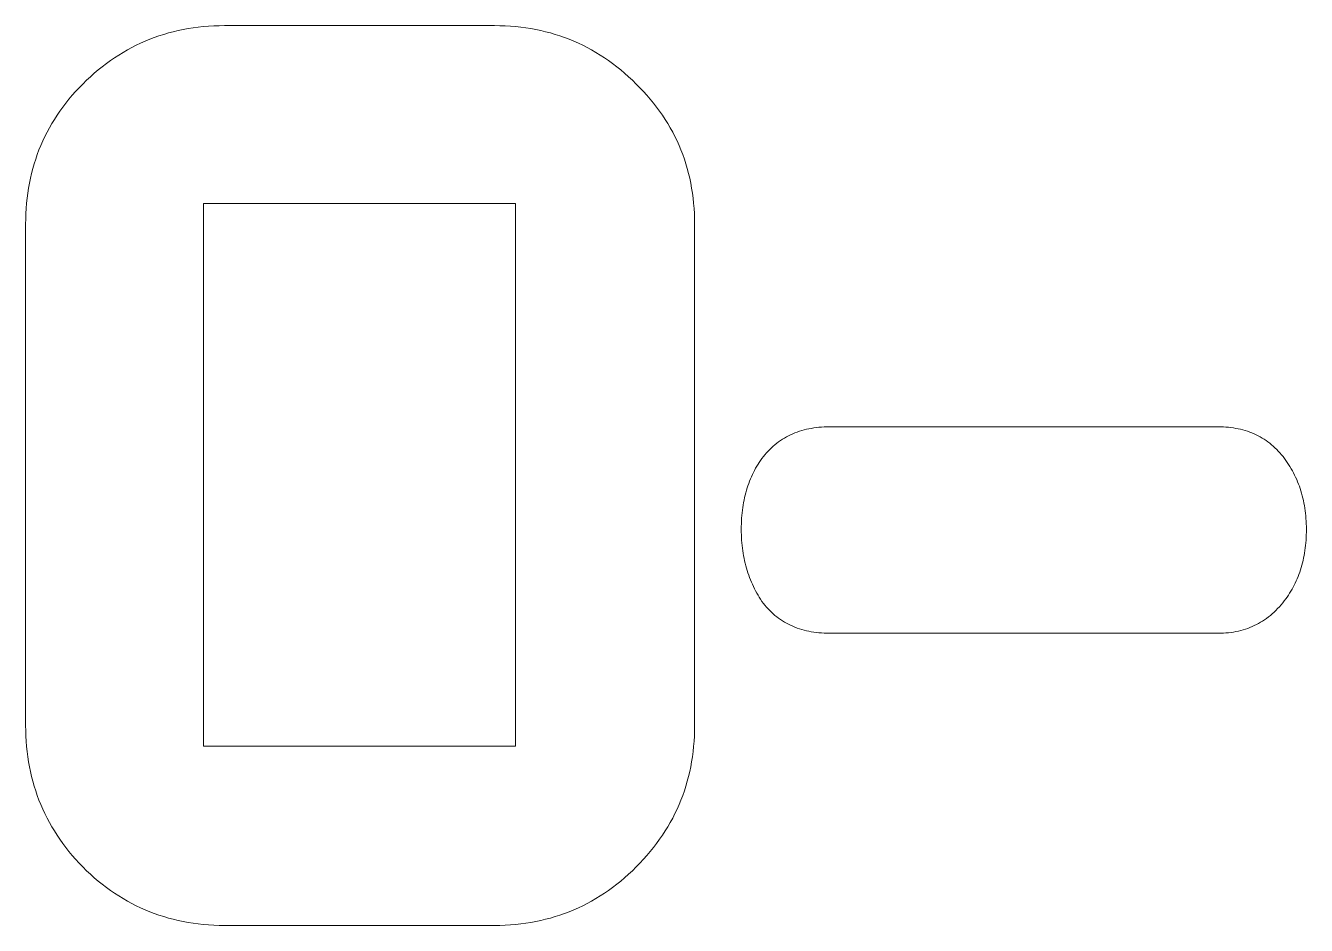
# Model space of a CAD drawing. Header units: millimetres. Extents: x 0 to 1200, y 0 to 900.
# Drawn here: x 285.25 to 320.87, y 389.45 to 414.49 of the extents above; entities that cross this region are included whole.
import ezdxf

# ---------------------------------------------------------------- set-up
doc = ezdxf.new("R2010")
doc.units = ezdxf.units.MM
doc.layers.add('Text', color=5, linetype='CONTINUOUS', lineweight=0, true_color=0x0000ff)

msp = doc.modelspace()

# ---------------------------------------------------------------- linework, layer by layer
at = {"layer": 'Text'}
for p, q in [((288.963, 414.202), (289.094, 414.244)), ((289.094, 414.244), (289.227, 414.283)), ((289.227, 414.283), (289.361, 414.319)), ((289.361, 414.319), (289.497, 414.351)), ((289.497, 414.351), (289.634, 414.38)), ((289.634, 414.38), (289.772, 414.405)), ((289.772, 414.405), (289.912, 414.427)), ((289.912, 414.427), (290.053, 414.446)), ((290.053, 414.446), (290.196, 414.461)), ((290.196, 414.461), (290.34, 414.473)), ((290.34, 414.473), (290.486, 414.481)), ((290.486, 414.481), (290.633, 414.486)), ((290.633, 414.486), (290.781, 414.488)), ((290.781, 414.488), (298.295, 414.488)), ((298.295, 414.488), (298.444, 414.486)), ((298.444, 414.486), (298.591, 414.481)), ((298.591, 414.481), (298.736, 414.473)), ((298.736, 414.473), (298.88, 414.461)), ((298.88, 414.461), (299.023, 414.446)), ((299.023, 414.446), (299.165, 414.427)), ((299.165, 414.427), (299.304, 414.405)), ((299.304, 414.405), (299.443, 414.38)), ((299.443, 414.38), (299.58, 414.351)), ((299.58, 414.351), (299.715, 414.319)), ((299.715, 414.319), (299.85, 414.283)), ((299.85, 414.283), (299.982, 414.244)), ((299.982, 414.244), (300.114, 414.202)), ((288.084, 413.811), (288.205, 413.877)), ((288.205, 413.877), (288.328, 413.94)), ((288.328, 413.94), (288.452, 413.999)), ((288.452, 413.999), (288.578, 414.055)), ((288.578, 414.055), (288.705, 414.107)), ((288.705, 414.107), (288.833, 414.156)), ((288.833, 414.156), (288.963, 414.202)), ((300.114, 414.202), (300.243, 414.156)), ((300.243, 414.156), (300.372, 414.107)), ((300.372, 414.107), (300.499, 414.055)), ((300.499, 414.055), (300.625, 413.999)), ((300.625, 413.999), (300.749, 413.94)), ((300.749, 413.94), (300.871, 413.877)), ((300.871, 413.877), (300.993, 413.811)), ((287.499, 413.431), (287.613, 413.514)), ((287.613, 413.514), (287.729, 413.593)), ((287.729, 413.593), (287.846, 413.669)), ((287.846, 413.669), (287.964, 413.742)), ((287.964, 413.742), (288.084, 413.811)), ((300.993, 413.811), (301.113, 413.742)), ((301.113, 413.742), (301.231, 413.669)), ((301.231, 413.669), (301.348, 413.593)), ((301.348, 413.593), (301.464, 413.514)), ((301.464, 413.514), (301.578, 413.431)), ((287.056, 413.065), (287.165, 413.162)), ((287.165, 413.162), (287.275, 413.255)), ((287.275, 413.255), (287.386, 413.344)), ((287.386, 413.344), (287.499, 413.431)), ((301.578, 413.431), (301.691, 413.344)), ((301.691, 413.344), (301.802, 413.255)), ((301.802, 413.255), (301.912, 413.162)), ((301.912, 413.162), (302.02, 413.065)), ((286.743, 412.759), (286.844, 412.862)), ((286.844, 412.862), (286.949, 412.966)), ((286.949, 412.966), (287.056, 413.065)), ((302.02, 413.065), (302.127, 412.966)), ((302.127, 412.966), (302.233, 412.862)), ((302.233, 412.862), (302.336, 412.759)), ((286.372, 412.331), (286.46, 412.44)), ((286.46, 412.44), (286.551, 412.548)), ((286.551, 412.548), (286.645, 412.654)), ((286.645, 412.654), (286.743, 412.759)), ((302.336, 412.759), (302.436, 412.654)), ((302.436, 412.654), (302.532, 412.548)), ((302.532, 412.548), (302.625, 412.44)), ((302.625, 412.44), (302.715, 412.331)), ((286.129, 411.994), (286.207, 412.108)), ((286.207, 412.108), (286.288, 412.22)), ((286.288, 412.22), (286.372, 412.331)), ((302.715, 412.331), (302.801, 412.22)), ((302.801, 412.22), (302.884, 412.108)), ((302.884, 412.108), (302.964, 411.994)), ((285.916, 411.643), (285.984, 411.762)), ((285.984, 411.762), (286.055, 411.879)), ((286.055, 411.879), (286.129, 411.994)), ((302.964, 411.994), (303.04, 411.879)), ((303.04, 411.879), (303.112, 411.762)), ((303.112, 411.762), (303.182, 411.643)), ((285.732, 411.279), (285.79, 411.402)), ((285.79, 411.402), (285.851, 411.524)), ((285.851, 411.524), (285.916, 411.643)), ((303.182, 411.643), (303.248, 411.524)), ((303.248, 411.524), (303.31, 411.402)), ((303.31, 411.402), (303.37, 411.279)), ((285.579, 410.902), (285.626, 411.029)), ((285.626, 411.029), (285.678, 411.155)), ((285.678, 411.155), (285.732, 411.279)), ((303.37, 411.279), (303.425, 411.155)), ((303.425, 411.155), (303.478, 411.029)), ((303.478, 411.029), (303.527, 410.902)), ((285.493, 410.643), (285.534, 410.773)), ((285.534, 410.773), (285.579, 410.902)), ((303.527, 410.902), (303.573, 410.773)), ((303.573, 410.773), (303.615, 410.643)), ((285.388, 410.242), (285.42, 410.377)), ((285.42, 410.377), (285.454, 410.511)), ((285.454, 410.511), (285.493, 410.643)), ((303.615, 410.643), (303.654, 410.511)), ((303.654, 410.511), (303.689, 410.377)), ((303.689, 410.377), (303.721, 410.242)), ((285.314, 409.829), (285.335, 409.968)), ((285.335, 409.968), (285.36, 410.106)), ((285.36, 410.106), (285.388, 410.242)), ((303.721, 410.242), (303.75, 410.106)), ((303.75, 410.106), (303.776, 409.968)), ((303.776, 409.968), (303.798, 409.829)), ((285.281, 409.546), (285.296, 409.688)), ((285.296, 409.688), (285.314, 409.829)), ((303.798, 409.829), (303.816, 409.688)), ((303.816, 409.688), (303.831, 409.546)), ((285.256, 409.109), (285.261, 409.256)), ((285.261, 409.256), (285.269, 409.402)), ((285.269, 409.402), (285.281, 409.546)), ((298.873, 409.539), (290.203, 409.539)), ((290.203, 409.539), (290.203, 394.439)), ((298.873, 394.439), (298.873, 409.539)), ((303.831, 409.546), (303.843, 409.402)), ((303.843, 409.402), (303.852, 409.256)), ((303.852, 409.256), (303.857, 409.109)), ((285.254, 408.961), (285.256, 409.109)), ((285.254, 395.017), (285.254, 408.961)), ((303.857, 409.109), (303.858, 408.961)), ((303.858, 408.961), (303.858, 395.017)), ((306.646, 403.156), (306.708, 403.179)), ((306.708, 403.179), (306.771, 403.201)), ((306.771, 403.201), (306.835, 403.221)), ((306.835, 403.221), (306.9, 403.239)), ((306.9, 403.239), (306.966, 403.256)), ((306.966, 403.256), (307.033, 403.27)), ((307.033, 403.27), (307.102, 403.283)), ((307.102, 403.283), (307.171, 403.294)), ((307.171, 403.294), (307.242, 403.304)), ((307.242, 403.304), (307.314, 403.312)), ((307.314, 403.312), (307.387, 403.318)), ((307.387, 403.318), (307.461, 403.322)), ((307.461, 403.322), (307.536, 403.325)), ((307.536, 403.325), (307.613, 403.326)), ((307.613, 403.326), (318.414, 403.326)), ((318.414, 403.326), (318.488, 403.325)), ((318.488, 403.325), (318.561, 403.322)), ((318.561, 403.322), (318.633, 403.318)), ((318.633, 403.318), (318.704, 403.312)), ((318.704, 403.312), (318.773, 403.304)), ((318.773, 403.304), (318.842, 403.294)), ((318.842, 403.294), (318.91, 403.283)), ((318.91, 403.283), (318.977, 403.27)), ((318.977, 403.27), (319.042, 403.256)), ((319.042, 403.256), (319.107, 403.239)), ((319.107, 403.239), (319.17, 403.221)), ((319.17, 403.221), (319.233, 403.201)), ((319.233, 403.201), (319.294, 403.179)), ((319.294, 403.179), (319.355, 403.156)), ((306.042, 402.785), (306.091, 402.828)), ((306.091, 402.828), (306.142, 402.868)), ((306.142, 402.868), (306.193, 402.907)), ((306.193, 402.907), (306.246, 402.944)), ((306.246, 402.944), (306.3, 402.98)), ((306.3, 402.98), (306.355, 403.013)), ((306.355, 403.013), (306.411, 403.045)), ((306.411, 403.045), (306.468, 403.076)), ((306.468, 403.076), (306.526, 403.104)), ((306.526, 403.104), (306.586, 403.131)), ((306.586, 403.131), (306.646, 403.156)), ((319.355, 403.156), (319.414, 403.131)), ((319.414, 403.131), (319.472, 403.104)), ((319.472, 403.104), (319.53, 403.076)), ((319.53, 403.076), (319.586, 403.045)), ((319.586, 403.045), (319.641, 403.013)), ((319.641, 403.013), (319.695, 402.98)), ((319.695, 402.98), (319.748, 402.944)), ((319.748, 402.944), (319.8, 402.907)), ((319.8, 402.907), (319.851, 402.868)), ((319.851, 402.868), (319.901, 402.828)), ((319.901, 402.828), (319.949, 402.785)), ((305.731, 402.443), (305.77, 402.495)), ((305.77, 402.495), (305.813, 402.547)), ((305.813, 402.547), (305.856, 402.598)), ((305.856, 402.598), (305.901, 402.648)), ((305.901, 402.648), (305.947, 402.695)), ((305.947, 402.695), (305.994, 402.741)), ((305.994, 402.741), (306.042, 402.785)), ((319.949, 402.785), (319.997, 402.741)), ((319.997, 402.741), (320.044, 402.695)), ((320.044, 402.695), (320.089, 402.648)), ((320.089, 402.648), (320.134, 402.598)), ((320.134, 402.598), (320.178, 402.547)), ((320.178, 402.547), (320.22, 402.495)), ((320.22, 402.495), (320.261, 402.441)), ((305.494, 402.056), (305.524, 402.114)), ((305.524, 402.114), (305.555, 402.171)), ((305.555, 402.171), (305.588, 402.227)), ((305.588, 402.227), (305.622, 402.282)), ((305.622, 402.282), (305.657, 402.337)), ((305.657, 402.337), (305.694, 402.39)), ((305.694, 402.39), (305.731, 402.443)), ((320.261, 402.441), (320.301, 402.386)), ((320.301, 402.386), (320.34, 402.33)), ((320.34, 402.33), (320.377, 402.274)), ((320.377, 402.274), (320.413, 402.217)), ((320.413, 402.217), (320.447, 402.16)), ((320.447, 402.16), (320.48, 402.101)), ((305.341, 401.688), (305.363, 401.752)), ((305.363, 401.752), (305.387, 401.814)), ((305.387, 401.814), (305.412, 401.876)), ((305.412, 401.876), (305.438, 401.937)), ((305.438, 401.937), (305.465, 401.997)), ((305.465, 401.997), (305.494, 402.056)), ((320.48, 402.101), (320.512, 402.042)), ((320.512, 402.042), (320.543, 401.982)), ((320.543, 401.982), (320.572, 401.921)), ((320.572, 401.921), (320.6, 401.86)), ((320.6, 401.86), (320.626, 401.797)), ((320.626, 401.797), (320.651, 401.734)), ((305.248, 401.358), (305.264, 401.426)), ((305.264, 401.426), (305.281, 401.493)), ((305.281, 401.493), (305.3, 401.559)), ((305.3, 401.559), (305.32, 401.624)), ((305.32, 401.624), (305.341, 401.688)), ((320.651, 401.734), (320.675, 401.671)), ((320.675, 401.671), (320.697, 401.606)), ((320.697, 401.606), (320.718, 401.541)), ((320.718, 401.541), (320.738, 401.475)), ((320.738, 401.475), (320.756, 401.408)), ((320.756, 401.408), (320.773, 401.341)), ((305.187, 401.004), (305.197, 401.077)), ((305.197, 401.077), (305.208, 401.148)), ((305.208, 401.148), (305.22, 401.219)), ((305.22, 401.219), (305.233, 401.289)), ((305.233, 401.289), (305.248, 401.358)), ((320.773, 401.341), (320.788, 401.272)), ((320.788, 401.272), (320.803, 401.203)), ((320.803, 401.203), (320.815, 401.133)), ((320.815, 401.133), (320.827, 401.063)), ((320.827, 401.063), (320.837, 400.992)), ((305.159, 400.628), (305.162, 400.705)), ((305.162, 400.705), (305.166, 400.781)), ((305.166, 400.781), (305.172, 400.857)), ((305.172, 400.857), (305.179, 400.931)), ((305.179, 400.931), (305.187, 401.004)), ((320.837, 400.992), (320.846, 400.92)), ((320.846, 400.92), (320.853, 400.847)), ((320.853, 400.847), (320.859, 400.773)), ((320.859, 400.773), (320.864, 400.699)), ((320.864, 400.699), (320.868, 400.624)), ((305.156, 400.472), (305.157, 400.551)), ((305.157, 400.395), (305.156, 400.472)), ((305.157, 400.551), (305.159, 400.628)), ((305.159, 400.319), (305.157, 400.395)), ((320.868, 400.624), (320.87, 400.548)), ((320.87, 400.395), (320.868, 400.32)), ((320.87, 400.548), (320.87, 400.472)), ((320.87, 400.472), (320.87, 400.395)), ((305.162, 400.244), (305.159, 400.319)), ((305.166, 400.169), (305.162, 400.244)), ((305.172, 400.096), (305.166, 400.169)), ((305.179, 400.022), (305.172, 400.096)), ((305.187, 399.95), (305.179, 400.022)), ((320.847, 400.025), (320.839, 399.954)), ((320.854, 400.098), (320.847, 400.025)), ((320.86, 400.171), (320.854, 400.098)), ((320.864, 400.245), (320.86, 400.171)), ((320.868, 400.32), (320.864, 400.245)), ((305.197, 399.878), (305.187, 399.95)), ((305.208, 399.807), (305.197, 399.878)), ((305.22, 399.736), (305.208, 399.807)), ((305.233, 399.667), (305.22, 399.736)), ((305.248, 399.598), (305.233, 399.667)), ((320.793, 399.676), (320.778, 399.608)), ((320.806, 399.744), (320.793, 399.676)), ((320.818, 399.813), (320.806, 399.744)), ((320.829, 399.883), (320.818, 399.813)), ((320.839, 399.954), (320.829, 399.883)), ((305.264, 399.529), (305.248, 399.598)), ((305.281, 399.461), (305.264, 399.529)), ((305.3, 399.394), (305.281, 399.461)), ((305.32, 399.328), (305.3, 399.394)), ((305.341, 399.262), (305.32, 399.328)), ((305.363, 399.197), (305.341, 399.262)), ((320.686, 399.284), (320.663, 399.221)), ((320.707, 399.347), (320.686, 399.284)), ((320.726, 399.411), (320.707, 399.347)), ((320.745, 399.476), (320.726, 399.411)), ((320.762, 399.542), (320.745, 399.476)), ((320.778, 399.608), (320.762, 399.542)), ((305.387, 399.133), (305.363, 399.197)), ((305.412, 399.069), (305.387, 399.133)), ((305.438, 399.006), (305.412, 399.069)), ((305.465, 398.943), (305.438, 399.006)), ((305.494, 398.882), (305.465, 398.943)), ((320.532, 398.922), (320.502, 398.864)), ((320.561, 398.98), (320.532, 398.922)), ((320.588, 399.039), (320.561, 398.98)), ((320.615, 399.099), (320.588, 399.039)), ((320.64, 399.16), (320.615, 399.099)), ((320.663, 399.221), (320.64, 399.16)), ((305.524, 398.821), (305.494, 398.882)), ((305.555, 398.76), (305.524, 398.821)), ((305.588, 398.701), (305.555, 398.76)), ((305.622, 398.642), (305.588, 398.701)), ((305.657, 398.583), (305.622, 398.642)), ((305.694, 398.526), (305.657, 398.583)), ((320.333, 398.589), (320.295, 398.537)), ((320.369, 398.642), (320.333, 398.589)), ((320.404, 398.697), (320.369, 398.642)), ((320.438, 398.752), (320.404, 398.697)), ((320.471, 398.807), (320.438, 398.752)), ((320.502, 398.864), (320.471, 398.807)), ((305.731, 398.469), (305.694, 398.526)), ((305.77, 398.413), (305.731, 398.469)), ((305.813, 398.36), (305.77, 398.413)), ((305.856, 398.309), (305.813, 398.36)), ((305.901, 398.26), (305.856, 398.309)), ((305.947, 398.212), (305.901, 398.26)), ((305.994, 398.166), (305.947, 398.212)), ((320.022, 398.217), (319.973, 398.169)), ((320.071, 398.267), (320.022, 398.217)), ((320.119, 398.319), (320.071, 398.267)), ((320.166, 398.372), (320.119, 398.319)), ((320.211, 398.428), (320.166, 398.372)), ((320.256, 398.485), (320.211, 398.428)), ((320.295, 398.537), (320.256, 398.485)), ((306.042, 398.122), (305.994, 398.166)), ((306.091, 398.08), (306.042, 398.122)), ((306.142, 398.039), (306.091, 398.08)), ((306.193, 398), (306.142, 398.039)), ((306.246, 397.963), (306.193, 398)), ((306.3, 397.928), (306.246, 397.963)), ((306.355, 397.894), (306.3, 397.928)), ((306.411, 397.862), (306.355, 397.894)), ((306.468, 397.832), (306.411, 397.862)), ((306.526, 397.803), (306.468, 397.832)), ((319.54, 397.853), (319.482, 397.822)), ((319.598, 397.886), (319.54, 397.853)), ((319.654, 397.921), (319.598, 397.886)), ((319.71, 397.958), (319.654, 397.921)), ((319.764, 397.996), (319.71, 397.958)), ((319.818, 398.037), (319.764, 397.996)), ((319.871, 398.079), (319.818, 398.037)), ((319.922, 398.123), (319.871, 398.079)), ((319.973, 398.169), (319.922, 398.123)), ((306.586, 397.776), (306.526, 397.803)), ((306.646, 397.751), (306.586, 397.776)), ((306.708, 397.728), (306.646, 397.751)), ((306.771, 397.706), (306.708, 397.728)), ((306.835, 397.686), (306.771, 397.706)), ((306.9, 397.668), (306.835, 397.686)), ((306.966, 397.652), (306.9, 397.668)), ((307.033, 397.637), (306.966, 397.652)), ((307.102, 397.624), (307.033, 397.637)), ((307.171, 397.613), (307.102, 397.624)), ((307.242, 397.603), (307.171, 397.613)), ((307.314, 397.596), (307.242, 397.603)), ((307.387, 397.59), (307.314, 397.596)), ((307.461, 397.585), (307.387, 397.59)), ((307.536, 397.583), (307.461, 397.585)), ((307.613, 397.582), (307.536, 397.583)), ((318.414, 397.582), (307.613, 397.582)), ((318.488, 397.583), (318.414, 397.582)), ((318.561, 397.586), (318.488, 397.583)), ((318.633, 397.59), (318.561, 397.586)), ((318.704, 397.597), (318.633, 397.59)), ((318.774, 397.605), (318.704, 397.597)), ((318.844, 397.616), (318.774, 397.605)), ((318.912, 397.628), (318.844, 397.616)), ((318.979, 397.642), (318.912, 397.628)), ((319.045, 397.658), (318.979, 397.642)), ((319.111, 397.676), (319.045, 397.658)), ((319.175, 397.695), (319.111, 397.676)), ((319.238, 397.717), (319.175, 397.695)), ((319.301, 397.741), (319.238, 397.717)), ((319.362, 397.766), (319.301, 397.741)), ((319.422, 397.793), (319.362, 397.766)), ((319.482, 397.822), (319.422, 397.793)), ((285.256, 394.868), (285.254, 395.017)), ((303.858, 395.017), (303.857, 394.868)), ((285.261, 394.721), (285.256, 394.868)), ((285.269, 394.576), (285.261, 394.721)), ((303.852, 394.721), (303.843, 394.576)), ((303.857, 394.868), (303.852, 394.721)), ((285.281, 394.432), (285.269, 394.576)), ((285.296, 394.289), (285.281, 394.432)), ((285.314, 394.148), (285.296, 394.289)), ((290.203, 394.439), (298.873, 394.439)), ((303.816, 394.289), (303.798, 394.148)), ((303.831, 394.432), (303.816, 394.289)), ((303.843, 394.576), (303.831, 394.432)), ((285.335, 394.008), (285.314, 394.148)), ((285.36, 393.869), (285.335, 394.008)), ((303.776, 394.008), (303.75, 393.869)), ((303.798, 394.148), (303.776, 394.008)), ((285.388, 393.732), (285.36, 393.869)), ((285.42, 393.597), (285.388, 393.732)), ((285.454, 393.463), (285.42, 393.597)), ((303.689, 393.597), (303.654, 393.463)), ((303.721, 393.732), (303.689, 393.597)), ((303.75, 393.869), (303.721, 393.732)), ((285.493, 393.33), (285.454, 393.463)), ((285.534, 393.199), (285.493, 393.33)), ((303.615, 393.33), (303.573, 393.199)), ((303.654, 393.463), (303.615, 393.33)), ((285.579, 393.069), (285.534, 393.199)), ((285.626, 392.94), (285.579, 393.069)), ((285.678, 392.813), (285.626, 392.94)), ((303.478, 392.94), (303.425, 392.813)), ((303.527, 393.069), (303.478, 392.94)), ((303.573, 393.199), (303.527, 393.069)), ((285.732, 392.688), (285.678, 392.813)), ((285.79, 392.563), (285.732, 392.688)), ((285.851, 392.441), (285.79, 392.563)), ((303.31, 392.563), (303.248, 392.441)), ((303.37, 392.688), (303.31, 392.563)), ((303.425, 392.813), (303.37, 392.688)), ((285.916, 392.319), (285.851, 392.441)), ((285.984, 392.2), (285.916, 392.319)), ((286.055, 392.081), (285.984, 392.2)), ((303.112, 392.2), (303.04, 392.081)), ((303.182, 392.319), (303.112, 392.2)), ((303.248, 392.441), (303.182, 392.319)), ((286.129, 391.964), (286.055, 392.081)), ((286.207, 391.849), (286.129, 391.964)), ((286.288, 391.734), (286.207, 391.849)), ((302.884, 391.849), (302.801, 391.734)), ((302.964, 391.964), (302.884, 391.849)), ((303.04, 392.081), (302.964, 391.964)), ((286.372, 391.622), (286.288, 391.734)), ((286.46, 391.51), (286.372, 391.622)), ((286.551, 391.4), (286.46, 391.51)), ((302.625, 391.51), (302.532, 391.4)), ((302.715, 391.622), (302.625, 391.51)), ((302.801, 391.734), (302.715, 391.622)), ((286.645, 391.292), (286.551, 391.4)), ((286.743, 391.185), (286.645, 391.292)), ((286.844, 391.079), (286.743, 391.185)), ((286.949, 390.976), (286.844, 391.079)), ((302.233, 391.079), (302.127, 390.976)), ((302.336, 391.185), (302.233, 391.079)), ((302.436, 391.292), (302.336, 391.185)), ((302.532, 391.4), (302.436, 391.292)), ((287.056, 390.876), (286.949, 390.976)), ((287.165, 390.78), (287.056, 390.876)), ((287.275, 390.687), (287.165, 390.78)), ((301.912, 390.78), (301.802, 390.687)), ((302.02, 390.876), (301.912, 390.78)), ((302.127, 390.976), (302.02, 390.876)), ((287.386, 390.597), (287.275, 390.687)), ((287.499, 390.511), (287.386, 390.597)), ((287.613, 390.428), (287.499, 390.511)), ((287.729, 390.349), (287.613, 390.428)), ((301.464, 390.428), (301.348, 390.349)), ((301.578, 390.511), (301.464, 390.428)), ((301.691, 390.597), (301.578, 390.511)), ((301.802, 390.687), (301.691, 390.597)), ((287.846, 390.272), (287.729, 390.349)), ((287.964, 390.2), (287.846, 390.272)), ((288.084, 390.13), (287.964, 390.2)), ((288.205, 390.064), (288.084, 390.13)), ((288.328, 390.002), (288.205, 390.064)), ((288.452, 389.943), (288.328, 390.002)), ((300.749, 390.002), (300.625, 389.943)), ((300.871, 390.064), (300.749, 390.002)), ((300.993, 390.13), (300.871, 390.064)), ((301.113, 390.2), (300.993, 390.13)), ((301.231, 390.272), (301.113, 390.2)), ((301.348, 390.349), (301.231, 390.272)), ((288.578, 389.887), (288.452, 389.943)), ((288.705, 389.834), (288.578, 389.887)), ((288.833, 389.785), (288.705, 389.834)), ((288.963, 389.74), (288.833, 389.785)), ((289.094, 389.697), (288.963, 389.74)), ((289.227, 389.658), (289.094, 389.697)), ((289.361, 389.623), (289.227, 389.658)), ((299.85, 389.658), (299.715, 389.623)), ((299.982, 389.697), (299.85, 389.658)), ((300.114, 389.74), (299.982, 389.697)), ((300.243, 389.785), (300.114, 389.74)), ((300.372, 389.834), (300.243, 389.785)), ((300.499, 389.887), (300.372, 389.834)), ((300.625, 389.943), (300.499, 389.887)), ((289.497, 389.591), (289.361, 389.623)), ((289.634, 389.562), (289.497, 389.591)), ((289.772, 389.537), (289.634, 389.562)), ((289.912, 389.515), (289.772, 389.537)), ((290.053, 389.496), (289.912, 389.515)), ((290.196, 389.481), (290.053, 389.496)), ((290.34, 389.469), (290.196, 389.481)), ((290.486, 389.461), (290.34, 389.469)), ((290.633, 389.455), (290.486, 389.461)), ((290.781, 389.454), (290.633, 389.455)), ((298.295, 389.454), (290.781, 389.454)), ((298.444, 389.455), (298.295, 389.454)), ((298.591, 389.461), (298.444, 389.455)), ((298.736, 389.469), (298.591, 389.461)), ((298.88, 389.481), (298.736, 389.469)), ((299.023, 389.496), (298.88, 389.481)), ((299.165, 389.515), (299.023, 389.496)), ((299.304, 389.537), (299.165, 389.515)), ((299.443, 389.562), (299.304, 389.537)), ((299.58, 389.591), (299.443, 389.562)), ((299.715, 389.623), (299.58, 389.591))]:
    msp.add_line(p, q, dxfattribs=at)

doc.saveas('drawing.dxf')
